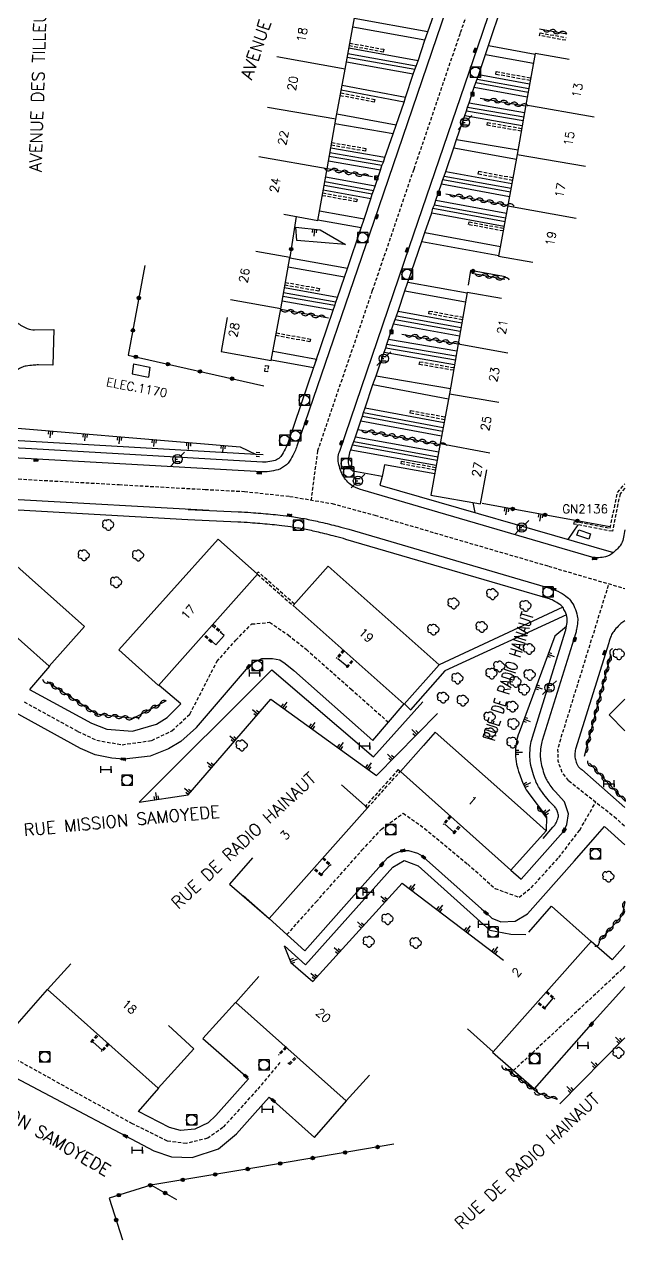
# Model space of a CAD drawing. Header units: millimetres. Extents: x 133017 to 134000, y 130000 to 131000.
# Drawn here: x 133913.4 to 134000.3, y 130467.2 to 130642.6 of the extents above; entities that cross this region are included whole.
import ezdxf
from ezdxf.enums import TextEntityAlignment as Align

# ---------------------------------------------------------------- set-up
doc = ezdxf.new("R2010")
doc.units = ezdxf.units.MM
doc.linetypes.add('DASHED', pattern=[0.75, 0.5, -0.25])
doc.layers.get('0').update_dxf_attribs({"linetype": 'CONTINUOUS'})
for name, color, linetype in [('W0001', 6, 'DASHED'), ('W0008', 7, 'CONTINUOUS'), ('W0100', 7, 'CONTINUOUS'), ('W0105', 7, 'CONTINUOUS'), ('W0112', 1, 'DASHED'), ('W0211', 2, 'CONTINUOUS'), ('W0300', 7, 'CONTINUOUS'), ('W0310', 3, 'CONTINUOUS'), ('W0322', 7, 'CONTINUOUS'), ('W0330', 7, 'CONTINUOUS'), ('W0400', 7, 'CONTINUOUS'), ('W0420', 7, 'CONTINUOUS'), ('W0471', 7, 'CONTINUOUS'), ('W0984', 7, 'CONTINUOUS'), ('W0989', 7, 'CONTINUOUS'), ('W0991', 7, 'CONTINUOUS'), ('W1102', 7, 'CONTINUOUS'), ('W1474', 7, 'CONTINUOUS')]:
    doc.layers.add(name, color=color, linetype=linetype)
doc.styles.get("Standard").update_dxf_attribs({"font": 'romans.shx', "width": 0.85})

# ---------------------------------------------------------------- blocks, each defined once
blk = doc.blocks.new('T420')
for p, q in [((0.75, 0.75), (-0.75, 0.75)), ((-0.75, 0.75), (-0.75, -0.75)), ((0.75, 0.75), (0.75, -0.75)), ((0.75, -0.75), (-0.75, -0.75))]:
    blk.add_line(p, q)
blk.add_ellipse((0, 0), major_axis=(-0.53, 0.53), ratio=1, start_param=3.926991, end_param=10.210176)
blk = doc.blocks.new('T400')
for p, q in [((-0.15, 0.3), (0.15, 0.3)), ((-0.15, -0.25), (-0.15, 0.3)), ((-0.15, 0.15), (0.15, 0.15)), ((-0.15, 0), (0.15, 0)), ((0.15, 0.3), (0.15, -0.25)), ((-0.15, -0.15), (0.15, -0.15)), ((-0.15, -0.25), (-0.15, -0.3)), ((-0.15, -0.3), (0.15, -0.3)), ((0.15, -0.3), (0.15, -0.25))]:
    blk.add_line(p, q)
blk = doc.blocks.new('T300')
for p, q in [((-0.8, 0.51), (-0.86, 0.34)), ((-0.86, 0.34), (-0.86, 0.17)), ((-0.86, 0.17), (-0.74, 0.06)), ((-0.69, 0.63), (-0.8, 0.51)), ((-0.8, -0.06), (-0.74, 0.06)), ((-0.74, 0.06), (-0.69, 0.11)), ((-0.57, 0.69), (-0.69, 0.63)), ((-0.46, 0.69), (-0.57, 0.69)), ((-0.29, 0.63), (-0.46, 0.69)), ((-0.29, 0.63), (-0.17, 0.74)), ((-0.23, 0.57), (-0.29, 0.63)), ((-0.17, 0.74), (-0.06, 0.8)), ((-0.06, 0.8), (0.06, 0.8)), ((0.06, 0.8), (0.23, 0.74)), ((0.23, 0.74), (0.34, 0.63)), ((0.34, 0.63), (0.4, 0.51)), ((0.46, 0.46), (0.34, 0.46)), ((0.4, 0.51), (0.4, 0.46)), ((0.57, 0.4), (0.46, 0.46)), ((0.57, 0.4), (0.69, 0.29)), ((0.69, 0.29), (0.74, 0.17)), ((0.74, 0.06), (0.69, -0.17)), ((0.74, 0.17), (0.74, 0.06)), ((-0.8, -0.17), (-0.8, -0.06)), ((-0.8, -0.23), (-0.8, -0.17)), ((-0.74, -0.34), (-0.8, -0.23)), ((-0.69, -0.4), (-0.74, -0.34)), ((-0.51, -0.46), (-0.69, -0.4)), ((-0.4, -0.46), (-0.51, -0.46)), ((-0.4, -0.46), (-0.34, -0.46)), ((-0.34, -0.46), (-0.34, -0.4)), ((-0.34, -0.51), (-0.34, -0.46)), ((-0.29, -0.63), (-0.34, -0.51)), ((-0.17, -0.74), (-0.29, -0.63)), ((-0.06, -0.8), (-0.17, -0.74)), ((0.06, -0.8), (-0.06, -0.8)), ((0.17, -0.74), (0.06, -0.8)), ((0.23, -0.69), (0.17, -0.74)), ((0.29, -0.46), (0.23, -0.46)), ((0.29, -0.63), (0.23, -0.69)), ((0.46, -0.4), (0.29, -0.46)), ((0.34, -0.51), (0.29, -0.63)), ((0.34, -0.51), (0.34, -0.46)), ((0.57, -0.34), (0.46, -0.4)), ((0.63, -0.29), (0.57, -0.34)), ((0.69, -0.17), (0.63, -0.29))]:
    blk.add_line(p, q)
blk = doc.blocks.new('T471')
for p, q in [((-0.333334, 0.333334), (-0.333334, -0.333334)), ((-0.333334, 0.333334), (0.333334, 0.333334)), ((-0.333334, 0), (0, 0)), ((0.500001, 0.500001), (1.000002, 1.000002)), ((-0.500001, -0.500001), (-1.000002, -1.000002)), ((-0.333334, -0.333334), (0.333334, -0.333334))]:
    blk.add_line(p, q)
blk.add_ellipse((0, 0), major_axis=(0.471405, 0.471405), ratio=1, start_param=5.4977871438, end_param=11.780972451)
blk = doc.blocks.new('t330o')
at = {"color": 0, "linetype": 'Continuous'}
for p, q in [((0.25, -0.25), (-0.25, 0.25)), ((-0.25, -0.25), (0.25, 0.25)), ((-0.25, 0.25), (-0.25, -0.25)), ((0.25, 0.25), (-0.25, 0.25)), ((0.25, -0.25), (0.25, 0.25)), ((-0.25, -0.25), (0.25, -0.25)), ((-0.25, -0.25), (-0.25, -0.25))]:
    blk.add_line(p, q, dxfattribs=at)
blk = doc.blocks.new('t211o')
at = {"color": 0, "linetype": 'Continuous'}
for p, q in [((-0.29, 0.5), (-0.29, 0)), ((0, 1), (0, 0)), ((0.29, 0.5), (0.29, 0))]:
    blk.add_line(p, q, dxfattribs=at)
blk = doc.blocks.new('t322o')
at = {"color": 0, "linetype": 'Continuous'}
for radius in [0.25, 0.15]:
    blk.add_circle((0, 0), radius, dxfattribs=at)
blk = doc.blocks.new('t310o')
at = {"color": 0, "linetype": 'Continuous'}
for centre, start, end in [((-0.5, 0.38), 216.8699, 323.1304), ((0.5, -0.37), 36.8699, 143.1303)]:
    blk.add_arc(centre, 0.625, start, end, dxfattribs=at)
blk = doc.blocks.new('T1474')
at = {"color": 0, "linetype": 'Continuous', "flags": 128}
for points in [[(-0.75, -0.5), (-0.75, 0.5)], [(-0.75, 0), (0.75, 0)], [(0.75, 0), (0.75, -0.5), (0.75, 0.5)]]:
    blk.add_lwpolyline(points, dxfattribs=at)

msp = doc.modelspace()

# ---------------------------------------------------------------- linework, layer by layer
at = {"layer": 'W0001'}
for points in [[(133990.21, 130713.2), (133987.17, 130700.9), (133986.05, 130690.05), (133985.77, 130672.52), (133983.54, 130664.19), (133979.32, 130650.34), (133976.23, 130641.27), (133969.54, 130621.65), (133963.57, 130604.17), (133955.66, 130581.05), (133954.73, 130573.96)], [(133800.22, 130657.58), (133805.44, 130655.33), (133810.59, 130650.96), (133885.25, 130586.06), (133887.56, 130584.12), (133890.01, 130582.35), (133893.47, 130580.52), (133897.48, 130578.94), (133900.24, 130578.16), (133903.93, 130577.53), (133908, 130577.24), (133927.04, 130576.18), (133939.45, 130575.48), (133945.11, 130575.19), (133951.65, 130574.48), (133957.8, 130573.44), (133963.93, 130571.75), (133988.97, 130564.42), (134000, 130561.19)], [(133913.35, 130544.82), (133921.09, 130540.57), (133923.82, 130539.29), (133927.48, 130538.65), (133931.76, 130539.27), (133934.66, 130540.66), (133937.26, 130543.08), (133941.15, 130550.65), (133943.88, 130553.74), (133946.17, 130556.07), (133948.74, 130556.31), (133951.44, 130554.49), (133954.06, 130552.39), (133960.49, 130546.7), (133965.9, 130541.89)], [(133991.9, 130533.47), (133998.47, 130528.28), (134000, 130526.91)], [(133951.25, 130511.25), (133955.46, 130515.97), (133962.08, 130523.42), (133964.9, 130526.48), (133968.02, 130528.76), (133971.11, 130526.58), (133977.34, 130521.44), (133981.26, 130517.93), (133984.75, 130516.64), (133986.49, 130518.02), (133990.46, 130522.36), (133993.5, 130526.33), (133995.81, 130530.38)], [(134000, 130506.7), (133999.64, 130506.29), (133983.92, 130491.63)], [(133950.25, 130492.8), (133946.93, 130488.85), (133942.02, 130483.43), (133939.82, 130481.89), (133936.74, 130481.11), (133934, 130481.48), (133928.99, 130483.95), (133908.01, 130495.53)]]:
    msp.add_lwpolyline(points, dxfattribs=at)
at = {"layer": 'W0001', "flags": 128}
msp.add_lwpolyline([(133991.9, 130533.47), (133990.98, 130534.59), (133990.4, 130536.26), (133990.35, 130537.97), (133990.75, 130539.45), (133991.45, 130541.7), (133997.71, 130561.86)], dxfattribs=at)
at = {"layer": 'W0008'}
msp.add_line((133935.93, 130539.1), (133934.19, 130538.07), dxfattribs=at)
for points in [[(134000, 130569.66, 0.003374), (133999.83, 130568.59, -0.169253), (133998.93, 130566.91, -0.001611), (133998.38, 130566.4, -0.124932), (133997.2, 130565.77, -0.106928), (133995.26, 130565.71), (133995.26, 130565.71), (133971.05, 130572.78), (133962.21, 130575.39), (133962.21, 130575.39, -0.07545), (133960.83, 130575.92, -0.133758), (133959.44, 130577.31, -0.080241), (133958.7, 130579.3, -0.159082), (133958.92, 130581.14), (133968.93, 130610.53), (133978.78, 130639.35), (133988.81, 130668.77)], [(133939.97, 130572.45), (133912.54, 130573.98), (133904.91, 130574.39, -0.024268), (133902.88, 130574.61, -0.015628), (133899.76, 130575.2, -0.0184), (133897.49, 130575.79, -0.017131), (133895.1, 130576.59, -0.013573), (133893, 130577.45, -0.013721), (133890.96, 130578.41, -0.015234), (133888.59, 130579.71, -0.025101), (133887.21, 130580.61, -0.010386), (133885.37, 130582.02, -0.012053), (133883.83, 130583.3), (133878.86, 130587.67), (133851.09, 130611.84), (133817.42, 130641), (133805.95, 130651.02, 0.077059)], [(133976.28, 130650.82), (133963.8, 130614.14), (133952.7, 130581.71, -0.027351), (133952.4, 130580.96, -0.017516), (133951.82, 130579.84, -0.107865), (133950.92, 130578.82, -0.103824), (133949.64, 130578.24, -0.026302), (133948.41, 130578.04, -0.042374), (133947.64, 130578.02), (133914.34, 130579.9), (133906.3, 130580.35, -0.020325), (133903.65, 130580.61, -0.018215), (133900.71, 130581.13, -0.024063), (133899.28, 130581.51, -0.013198), (133896.72, 130582.41, -0.02296), (133893.25, 130583.9, -0.041192), (133891.44, 130584.98, -0.011459), (133889.49, 130586.43, -0.012971), (133887.84, 130587.79), (133835.94, 130632.93), (133835.28, 130633.51), (133818.74, 130647.89)], [(133972.57, 130577.72), (133965.32, 130579.03), (133965.01, 130577.34), (133960.77, 130578.12, -0.133648), (133960.22, 130578.93, -0.083085), (133960.14, 130579.34, -0.101232), (133960.47, 130581.21), (133960.72, 130581.92), (133960.9, 130582.39), (133961.14, 130583.09), (133961.91, 130585.38), (133962.16, 130586.07), (133962.32, 130586.59), (133962.55, 130587.27), (133963.67, 130590.61), (133964.13, 130591.89), (133965.26, 130595.27), (133965.5, 130595.93), (133965.69, 130596.46), (133965.93, 130597.15), (133966.64, 130599.38), (133966.88, 130600), (133967.06, 130600.54), (133967.06, 130600.54), (133967.28, 130601.18), (133968.27, 130604.12), (133968.71, 130605.41), (133970.72, 130611.27), (133971.17, 130612.53), (133972.14, 130615.39), (133972.32, 130616.06), (133972.52, 130616.56), (133972.75, 130617.21), (133973.53, 130619.55), (133973.76, 130620.19), (133973.96, 130620.7), (133974.18, 130621.37), (133975.33, 130624.76), (133975.74, 130625.99), (133976.9, 130629.43), (133977.14, 130630.1), (133977.32, 130630.63), (133977.53, 130631.26), (133978.29, 130633.51), (133978.53, 130634.17), (133978.7, 130634.69), (133978.92, 130635.34), (133979.91, 130638.24), (133980.34, 130639.51), (133982.31, 130645.4)], [(133910.83, 130617.06), (133910.39, 130603.48, 0.052669), (133910.44, 130602.8, 0.028625), (133910.74, 130601.58, 0.09175), (133911.24, 130600.6, 0.067732), (133912.3, 130599.57, 0.06248), (133913.8, 130598.71, 0.101701), (133914.84, 130598.51), (133917.64, 130598.55), (133917.5, 130593.4), (133915.4, 130593.44, 0.026236), (133914.66, 130593.41, 0.018658), (133913.64, 130593.29, 0.076464), (133912.96, 130593.07, 0.042112), (133911.86, 130592.4, 0.053561), (133911.32, 130591.9, 0.029347), (133910.48, 130590.83, 0.087284), (133910.09, 130589.98), (133909.9, 130588.64), (133904.91, 130588.84), (133905.8, 130617.27)], [(133949.02, 130594.18), (133955.1, 130593.07), (133951.37, 130582.17, -0.027351), (133951.12, 130581.56, -0.017516), (133950.59, 130580.53, -0.107865), (133950.09, 130579.96, -0.103824), (133949.33, 130579.62, -0.026302), (133948.25, 130579.44, -0.042374), (133947.72, 130579.42), (133914.42, 130581.35), (133906.38, 130581.79, -0.020304)], [(133988.2, 130525.12), (133989.64, 130526.74, 0.058896), (133990.09, 130527.4, 0.058616), (133990.39, 130528.14, 0.07328), (133990.42, 130528.5, 0.075346), (133990.36, 130528.81, 0.035071), (133990.12, 130529.38, 0.052868), (133989.99, 130529.57, 0.028228), (133989.63, 130529.97, -0.02521), (133988.98, 130530.66, -0.015864), (133988.12, 130531.75, -0.023395), (133987.56, 130532.59, -0.039267), (133987.14, 130533.42, -0.023308), (133986.71, 130534.64, -0.031675), (133986.4, 130535.98, -0.042174), (133986.3, 130537.13, -0.033349), (133986.4, 130538.53, -0.041572), (133986.66, 130539.72), (133991.44, 130555.09, 0.029743), (133991.56, 130555.55, 0.01778), (133991.7, 130556.54, 0.079994), (133991.68, 130556.93, 0.078001), (133991.38, 130557.86, -0.048227), (133991.08, 130558.5, 0.00609), (133990.64, 130558.87, 0.037183), (133989.68, 130559.45, 0.046324), (133988.93, 130559.75), (133959.77, 130568.28, 0.008028), (133958.25, 130568.7, 0.005098), (133955.79, 130569.31, 0.011121), (133953.77, 130569.74, 0.011438), (133951.78, 130570.07, 0.005958), (133950.11, 130570.29, 0.007381), (133948.77, 130570.43, 0.004051), (133945.95, 130570.66, 0.00635), (133944.17, 130570.76), (133936.94, 130571.1), (133912.46, 130572.49)], [(134000, 130556.51, 0.042187), (133999.44, 130556.13, 0.03748), (133999.05, 130555.77, 0.01987), (133998.4, 130555.01, 0.05977), (133998.02, 130554.37, 0.058451), (133997.68, 130553.34), (133992.9, 130538.02, 0.056079), (133992.82, 130537.61, 0.032388), (133992.81, 130536.88, 0.057842), (133992.87, 130536.5, 0.029638), (133993.12, 130535.8, 0.074132), (133993.33, 130535.47, 0.132543), (133993.81, 130535.08)]]:
    msp.add_lwpolyline(points, format="xyb", dxfattribs=at)
for points in [[(133955.31, 130593.68), (133957.92, 130601.33), (133958.16, 130602), (133958.3, 130602.49), (133958.56, 130603.19), (133959.56, 130606.12), (133959.99, 130607.37), (133961.98, 130613.21), (133962.39, 130614.47), (133963.36, 130617.41), (133963.56, 130618.09), (133963.76, 130618.58), (133963.98, 130619.25), (133964.76, 130621.53), (133964.96, 130622.21), (133965.2, 130622.72), (133965.38, 130623.38), (133966.57, 130626.78), (133966.99, 130628.02), (133968.16, 130631.37), (133968.34, 130632.03), (133969.47, 130635.38), (133969.69, 130636.05), (133969.91, 130636.56), (133970.18, 130637.33), (133971.16, 130640.3), (133971.59, 130641.52), (133973.61, 130647.28)], [(133949.25, 130595.44), (133955.53, 130594.3), (133955.1, 130593.07)], [(133965.01, 130577.34), (133964.65, 130576.11), (133998.38, 130566.4)], [(133935.93, 130539.1), (133938.22, 130541.14), (133945.73, 130549.9), (133946.32, 130550.46), (133947.64, 130551.07), (133949.16, 130551.11), (133950.22, 130550.88), (133951, 130550.38), (133952.24, 130549.37), (133963.63, 130539.25), (133968.18, 130544.53)], [(133934.19, 130538.07), (133931.54, 130537), (133927.77, 130536.55), (133927.67, 130536.57), (133926.01, 130536.69), (133923.57, 130537.21), (133921.45, 130538.12), (133914.38, 130542), (133900.27, 130549.8)], [(133916.98, 130549.98), (133914.11, 130546.64), (133923.04, 130541.74), (133925.26, 130540.9), (133928.99, 130540.59), (133932.42, 130541.61), (133933.96, 130542.59), (133935.93, 130544.53), (133932.8, 130547.2)], [(133993.81, 130535.08), (133999.98, 130529.6), (134000, 130529.59)], [(133983.58, 130520.56), (133985.04, 130519.27), (133991.09, 130526.07), (133991.25, 130526.34), (133991.65, 130527.13), (133991.88, 130528.7), (133991.3, 130530.4), (133989.96, 130531.88)], [(133948.67, 130513.56), (133953.82, 130508.94), (133961.73, 130517.8), (133964.92, 130521.38), (133965.82, 130522.38), (133966.61, 130522.91), (133967.63, 130523.3), (133967.99, 130523.37), (133968.81, 130523.37), (133970.11, 130522.99), (133970.77, 130522.6), (133970.98, 130522.43), (133979.33, 130514.97), (133979.99, 130514.38), (133980.82, 130513.65), (133982.11, 130513.1), (133984.2, 130513.21), (133985.95, 130514.27), (133992.74, 130521.92), (133995.71, 130525.3), (133997.07, 130526.85), (134000, 130524.23)], [(134000, 130509.7), (133998.19, 130507.64), (133995.17, 130510.26)], [(133903.59, 130504.83), (133901.31, 130502.25), (133907.58, 130498.49), (133910.97, 130496.8), (133916.73, 130503.33)], [(134000, 130503.72), (133995.17, 130498.32), (133986.92, 130489), (133980.92, 130494.26)], [(133943.84, 130501.47), (133939.14, 130496.28), (133945.31, 130490.83), (133945.7, 130490.47), (133941, 130485.16), (133939.87, 130484.08), (133937.99, 130483.21), (133935.88, 130483), (133934.31, 130483.43), (133929.84, 130485.76), (133932.75, 130489.1)], [(133902, 130495.94), (133918.69, 130487.11), (133927.98, 130482.21), (133932.06, 130480.07), (133934.59, 130479.18), (133937.59, 130479.11), (133941.38, 130480.35), (133943.98, 130482.52), (133946.68, 130485.54), (133948.7, 130487.82), (133949.3, 130487.29), (133955.24, 130482), (133959.83, 130487.27)]]:
    msp.add_lwpolyline(points, dxfattribs=at)
at = {"layer": 'W0008', "flags": 128}
for points in [[(133971.16, 130640.3), (133960.75, 130642.18)], [(133971.59, 130641.52), (133960.97, 130643.43)], [(133969.91, 130636.56), (133960.05, 130638.34)], [(133970.18, 130637.33), (133960.2, 130639.13)], [(133979.91, 130638.24), (133986.81, 130636.99)], [(133980.34, 130639.51), (133987.05, 130638.29)], [(133969.47, 130635.38), (133959.83, 130637.12)], [(133969.69, 130636.05), (133959.96, 130637.81)], [(133978.92, 130635.34), (133986.27, 130634.01)], [(133968.16, 130631.37), (133959.08, 130633.07)], [(133968.34, 130632.03), (133959.21, 130633.75)], [(133978.29, 130633.51), (133985.93, 130632.12)], [(133978.53, 130634.17), (133986.05, 130632.8)], [(133978.7, 130634.69), (133986.15, 130633.34)], [(133977.53, 130631.26), (133985.53, 130629.88)], [(133966.99, 130628.02), (133958.43, 130629.62)], [(133977.14, 130630.1), (133985.33, 130628.69)], [(133977.32, 130630.63), (133985.42, 130629.24)], [(133966.57, 130626.78), (133958.18, 130628.23)], [(133976.9, 130629.43), (133985.21, 130628)], [(133975.74, 130625.99), (133984.6, 130624.46)], [(133965.38, 130623.38), (133957.58, 130624.73)], [(133975.33, 130624.76), (133984.36, 130623.11)], [(133964.76, 130621.53), (133957.25, 130622.83)], [(133964.96, 130622.21), (133957.37, 130623.53)], [(133965.2, 130622.72), (133957.46, 130624.06)], [(133973.96, 130620.7), (133983.59, 130618.93)], [(133974.18, 130621.37), (133983.72, 130619.62)], [(133963.56, 130618.09), (133956.62, 130619.34)], [(133963.76, 130618.58), (133956.72, 130619.85)], [(133963.98, 130619.25), (133956.84, 130620.54)], [(133973.53, 130619.55), (133983.37, 130617.74)], [(133973.76, 130620.19), (133983.5, 130618.41)], [(133963.36, 130617.41), (133956.5, 130618.65)], [(133972.75, 130617.21), (133982.93, 130615.34)], [(133962.39, 130614.47), (133955.95, 130615.63)], [(133972.32, 130616.06), (133982.72, 130614.16)], [(133972.52, 130616.56), (133982.81, 130614.67)], [(133961.98, 130613.21), (133955.72, 130614.34)], [(133972.14, 130615.39), (133982.59, 130613.48)], [(133971.17, 130612.53), (133982.05, 130610.53)], [(133970.72, 130611.27), (133981.81, 130609.23)], [(133959.99, 130607.37), (133951.66, 130608.85)], [(133959.56, 130606.12), (133951.44, 130607.56)], [(133968.71, 130605.41), (133977.27, 130603.87)], [(133958.16, 130602), (133950.68, 130603.33)], [(133958.3, 130602.49), (133950.77, 130603.83)], [(133958.56, 130603.19), (133950.9, 130604.55)], [(133968.27, 130604.12), (133977.03, 130602.54)], [(133957.92, 130601.33), (133950.56, 130602.63)], [(133966.88, 130600), (133976.27, 130598.3)], [(133967.06, 130600.54), (133976.37, 130598.85)], [(133967.28, 130601.18), (133976.49, 130599.51)], [(133966.64, 130599.38), (133976.15, 130597.66)], [(133965.69, 130596.46), (133975.64, 130594.75)], [(133965.93, 130597.15), (133975.76, 130595.46)], [(133965.26, 130595.27), (133975.43, 130593.52)], [(133965.5, 130595.93), (133975.55, 130594.2)], [(133964.13, 130591.89), (133974.84, 130590.05)], [(133963.67, 130590.61), (133974.57, 130588.56)], [(133962.16, 130586.07), (133973.69, 130583.9)], [(133962.32, 130586.59), (133973.79, 130584.43)], [(133962.55, 130587.27), (133973.93, 130585.14)], [(133961.91, 130585.38), (133973.56, 130583.2)], [(133960.9, 130582.39), (133973.02, 130580.21)], [(133961.14, 130583.09), (133973.15, 130580.93)], [(133960.47, 130581.21), (133972.8, 130578.99)], [(133960.72, 130581.92), (133972.93, 130579.72)], [(133991.08, 130558.5), (133973.23, 130550.18)], [(133991.58, 130557.37), (133974.02, 130549.29), (133969.08, 130543.68)]]:
    msp.add_lwpolyline(points, dxfattribs=at)
msp.add_lwpolyline([(133937.01, 130572.6), (133944.24, 130572.26, -0.00635), (133946.06, 130572.15, -0.004051), (133948.9, 130571.92, -0.007381), (133950.29, 130571.78, -0.005958), (133952, 130571.56, -0.011438), (133954.05, 130571.22, -0.011121), (133956.14, 130570.77, -0.005098), (133958.62, 130570.16, -0.008028), (133960.19, 130569.73), (133989.35, 130561.19, -0.046324), (133990.36, 130560.79, -0.037183), (133991.51, 130560.1, -0.074745), (133992.16, 130559.47, -0.058162), (133992.75, 130558.47, -0.053458), (133993.15, 130557.24, -0.079994), (133993.19, 130556.37, -0.01778), (133993.03, 130555.28, -0.029743), (133992.87, 130554.64), (133988.1, 130539.28, 0.041572), (133987.89, 130538.33, 0.033349), (133987.8, 130537.12, 0.042174), (133987.88, 130536.23, 0.031675), (133988.15, 130535.07, 0.023308), (133988.53, 130533.98, 0.039267), (133988.84, 130533.37, 0.023395), (133989.33, 130532.64, 0.043876), (133989.96, 130531.88, 0.01196)], format="xyb", dxfattribs=at)
at = {"layer": 'W0100'}
for p, q in [((133929.14, 130593.59), (133931.49, 130593.11)), ((133931.49, 130593.11), (133931.28, 130591.68)), ((133948.67, 130513.56), (133944.93, 130516.88)), ((133995.17, 130510.27), (133981.03, 130494.34)), ((133977.29, 130497.66), (133981.03, 130494.34))]:
    msp.add_line(p, q, dxfattribs=at)
for points in [[(133950.79, 130615.18), (133955.71, 130614.3), (133957.06, 130621.74), (133958.3, 130628.89), (133959.66, 130636.14), (133960.99, 130643.51), (133956.07, 130644.4)], [(133991.99, 130637.51), (133987.07, 130638.4), (133985.72, 130630.96), (133984.49, 130623.81), (133984.49, 130623.81), (133981.8, 130609.16), (133986.72, 130608.26)], [(133942.64, 130600.28), (133941.77, 130595.36), (133949, 130594.07), (133950.37, 130601.54), (133951.68, 130608.94), (133946.76, 130609.81)], [(133982.2, 130603.01), (133977.28, 130603.9), (133975.94, 130596.5), (133974.71, 130589.3), (133973.36, 130582.12), (133972.02, 130574.68), (133979.19, 130573.39), (133980.08, 130578.31)], [(133929.14, 130593.59), (133928.93, 130592.16), (133931.28, 130591.68)], [(133932.73, 130547.22), (133932.73, 130547.22), (133947.03, 130563.24), (133941.31, 130568.33), (133927.01, 130552.33), (133932.73, 130547.22)], [(133952.13, 130558.72), (133968.15, 130544.48), (133973.23, 130550.18), (133957.21, 130564.43), (133952.13, 130558.72)], [(134000, 130540.66), (133997.72, 130542.96), (134000, 130545.22)], [(133984.95, 130529.57), (133972.62, 130540.48), (133970.94, 130538.52)], [(133970.94, 130538.52), (133967.62, 130534.79), (133983.58, 130520.56), (133988.67, 130526.24), (133984.95, 130529.57)], [(133946.28, 130522.31), (133942.98, 130518.55), (133948.67, 130513.56), (133962.89, 130529.55), (133959.15, 130532.87)], [(133986.13, 130511.6), (133989.44, 130515.34), (133995.17, 130510.27)], [(133920.06, 130507.06), (133916.73, 130503.33), (133932.66, 130489.12), (133937.83, 130494.76), (133934.15, 130498.14)], [(133963.15, 130491), (133959.82, 130487.27), (133943.86, 130501.48), (133947.18, 130505.22)]]:
    msp.add_lwpolyline(points, dxfattribs=at)
msp.add_lwpolyline([(133900.93, 130564.24), (133906.02, 130569.96), (133922.04, 130555.7), (133916.95, 130549.98)], close=True, dxfattribs=at)
at = {"layer": 'W0100', "flags": 128}
msp.add_lwpolyline([(133994.8, 130568.3), (133993.09, 130568.88), (133993.35, 130569.65), (133995.06, 130569.07)], close=True, dxfattribs=at)
at = {"layer": 'W0105'}
for p, q in [((133942.18, 130554.39), (133941, 130553.07)), ((133942.18, 130554.39), (133941.61, 130554.88)), ((133941, 130553.07), (133940.46, 130553.55)), ((133958.62, 130551.1), (133959.89, 130550.03)), ((133968.21, 130544.53), (133969.11, 130543.64)), ((133974.01, 130527.25), (133975.35, 130526.05)), ((133957.42, 130521.28), (133956.23, 130519.99)), ((133989.63, 130502.07), (133988.45, 130500.69)), ((133924.58, 130494.58), (133923.26, 130495.79))]:
    msp.add_line(p, q, dxfattribs=at)
at = {"layer": 'W0112'}
for p, q in [((133940.63, 130556.03), (133941.75, 130555.04)), ((133940.33, 130553.41), (133939.2, 130554.43)), ((133959.37, 130552.32), (133958.37, 130551.21)), ((133959.51, 130552.18), (133959.37, 130552.32)), ((133959.97, 130549.77), (133960.95, 130550.92)), ((133960.84, 130551.01), (133960.95, 130550.92)), ((133962.89, 130529.55), (133967.61, 130534.79)), ((133967.61, 130534.79), (133967.32, 130535.06)), ((133974.9, 130528.26), (133973.91, 130527.13)), ((133974.77, 130528.38), (133974.9, 130528.26)), ((133975.24, 130525.95), (133976.23, 130527.07)), ((133976.39, 130526.94), (133976.23, 130527.07)), ((133956.37, 130522.22), (133957.49, 130521.22)), ((133988.56, 130500.61), (133987.45, 130501.57)), ((133988.66, 130502.93), (133989.75, 130501.95)), ((133923.12, 130495.69), (133924.08, 130496.77)), ((133925.42, 130495.58), (133924.46, 130494.48)), ((133951.05, 130495.07), (133950.03, 130493.96)), ((133951.17, 130494.96), (133951.05, 130495.07)), ((133952.72, 130493.58), (133952.57, 130493.72))]:
    msp.add_line(p, q, dxfattribs=at)
for points in [[(133991.47, 130640.28), (133987.71, 130640.96), (133987.78, 130641.36), (133991.54, 130640.67)], [(133960.33, 130639.87), (133965.22, 130638.99), (133965.15, 130638.59), (133960.26, 130639.48)], [(133986.36, 130634.47), (133981.39, 130635.37), (133981.46, 130635.77), (133986.43, 130634.86)], [(133959.01, 130632.68), (133963.93, 130631.76), (133963.86, 130631.37), (133958.93, 130632.29)], [(133985.07, 130627.17), (133980.12, 130628.02), (133980.18, 130628.42), (133985.13, 130627.56)], [(133957.71, 130625.53), (133962.65, 130624.68), (133962.58, 130624.29), (133957.65, 130625.14)], [(133983.8, 130620.07), (133978.84, 130620.98), (133978.92, 130621.38), (133983.87, 130620.47)], [(133956.43, 130618.26), (133961.38, 130617.37), (133961.31, 130616.98), (133956.36, 130617.87)], [(133982.46, 130612.77), (133977.46, 130613.69), (133977.54, 130614.08), (133982.53, 130613.16)], [(133951.04, 130605.35), (133955.95, 130604.48), (133955.88, 130604.08), (133950.97, 130604.95)], [(133976.57, 130599.95), (133971.72, 130600.83), (133971.79, 130601.22), (133976.64, 130600.34)], [(133949.73, 130598.07), (133954.65, 130597.17), (133954.57, 130596.78), (133949.66, 130597.67)], [(133975.29, 130592.67), (133970.34, 130593.52), (133970.41, 130593.91), (133975.35, 130593.06)], [(133974, 130585.54), (133969.03, 130586.48), (133969.1, 130586.87), (133974.08, 130585.94)], [(133972.67, 130578.27), (133967.72, 130579.16), (133967.79, 130579.55), (133972.74, 130578.66)], [(134000, 130575.66), (133999.31, 130574.86), (133998.21, 130569.44), (133992.66, 130570.49), (133992.73, 130570.88), (133997.89, 130569.91), (133998.94, 130575.04), (134000, 130576.27)], [(133952.33, 130558.95), (133952.33, 130558.95), (133947.12, 130563.57), (133946.92, 130563.34)], [(133940.49, 130555.87), (133941.61, 130554.88), (133941.75, 130555.04)], [(133940.33, 130553.41), (133940.46, 130553.55), (133939.34, 130554.58)], [(133959.51, 130552.18), (133958.51, 130551.07), (133958.37, 130551.21)], [(133959.97, 130549.77), (133959.86, 130549.86), (133960.84, 130551.01)], [(133967.32, 130535.06), (133962.59, 130529.81), (133962.89, 130529.55)], [(133974.77, 130528.38), (133973.78, 130527.25), (133973.91, 130527.13)], [(133975.24, 130525.95), (133975.4, 130525.82), (133976.39, 130526.94)], [(133956.3, 130519.9), (133956.18, 130519.76), (133955.05, 130520.73)], [(133956.42, 130520.04), (133956.3, 130519.9), (133955.17, 130520.87)], [(133956.5, 130522.36), (133957.61, 130521.37), (133957.49, 130521.22)], [(133988.78, 130503.07), (133989.87, 130502.09), (133989.75, 130501.95)], [(133988.56, 130500.61), (133988.45, 130500.48), (133987.33, 130501.44)], [(133923.12, 130495.69), (133922.98, 130495.81), (133923.95, 130496.89)], [(133925.55, 130495.46), (133924.6, 130494.37), (133924.46, 130494.48)], [(133951.17, 130494.96), (133950.15, 130493.85), (133950.03, 130493.96)], [(133951.38, 130492.78), (133951.53, 130492.64), (133952.57, 130493.72)], [(133951.53, 130492.64), (133951.68, 130492.5), (133952.72, 130493.58)]]:
    msp.add_lwpolyline(points, dxfattribs=at)
msp.add_lwpolyline([(133948.45, 130592.43), (133948.06, 130592.49), (133948.18, 130593.38), (133948.58, 130593.33)], close=True, dxfattribs=at)
at = {"layer": 'W0112', "flags": 128}
msp.add_lwpolyline([(133947.03, 130563.24), (133952.13, 130558.72)], dxfattribs=at)
at = {"layer": 'W0211'}
for points in [[(133952.55, 130613.32), (133956.06, 130612.93), (133959.71, 130610.82), (133952.7, 130611.42)], [(133946.82, 130580.51), (133905.04, 130582.91), (133905.47, 130584.88), (133944.53, 130581.65)]]:
    msp.add_lwpolyline(points, close=True, dxfattribs=at)
at = {"layer": 'W0211', "flags": 128}
for points in [[(133978.4, 130572.15), (133978.12, 130573.59)], [(133993.22, 130570.38), (133991.77, 130568.24)]]:
    msp.add_lwpolyline(points, dxfattribs=at)
msp.add_lwpolyline([(133991.61, 130555.7), (133989.89, 130554.29), (133984.74, 130540.41, 0.085707), (133984.23, 130537.68, 0.081967), (133984.66, 130534.81, 0.031422), (133985.47, 130532.75, 0.052394), (133986.16, 130531.62), (133988.7, 130528.27), (133988.66, 130526.23)], format="xyb", dxfattribs=at)
at = {"layer": 'W0211'}
for points in [[(133929.95, 130530.38), (133949.07, 130549.45), (133963.72, 130536.91), (133970.88, 130544.84)], [(133929.95, 130530.38), (133937.02, 130531.44), (133948.92, 130545.24), (133964.19, 130534.22), (133972.96, 130543.18)], [(133950.88, 130509.65), (133953.93, 130506.88), (133966.51, 130521), (133968.17, 130521.95), (133970.17, 130521.19), (133980.55, 130511.88), (133983.58, 130511.33), (133985.74, 130511.26)], [(133950.86, 130509.66), (133951.83, 130507.24), (133954.97, 130504.49), (133967.88, 130518.68), (133982.5, 130507.58)], [(133990.62, 130486.84), (134000, 130496.36)]]:
    msp.add_lwpolyline(points, dxfattribs=at)
at = {"layer": 'W0310'}
for p, q in [((134000, 130530.56), (133994.92, 130536)), ((133987.42, 130529.78), (133988.71, 130528.06))]:
    msp.add_line(p, q, dxfattribs=at)
at = {"layer": 'W0310', "flags": 128}
for points in [[(133987.68, 130641.93), (133991.63, 130641.2)], [(133979.15, 130631.94), (133985.69, 130630.82)], [(133963.59, 130620.56), (133957.06, 130621.74)], [(133974.19, 130618.15), (133983.15, 130616.5)], [(133977.92, 130606.67), (133982.7, 130605.8)], [(133957.27, 130600.18), (133950.35, 130601.44)], [(133967.81, 130597.89), (133975.94, 130596.49)], [(133961.52, 130584.11), (133973.34, 130581.99)], [(133994.19, 130537.02), (133997.99, 130551.6)]]:
    msp.add_lwpolyline(points, dxfattribs=at)
at = {"layer": 'W0310'}
for points in [[(133933.81, 130544.99), (133929.06, 130542.44), (133923.76, 130543.05), (133916.66, 130547.71)], [(134000, 130515.99), (133999.62, 130514.02), (133996.24, 130510.23)], [(133990.27, 130487.47), (133987.58, 130488.34), (133982.76, 130491.98)]]:
    msp.add_lwpolyline(points, dxfattribs=at)
at = {"layer": 'W0322'}
msp.add_line((133931.63, 130475.15), (133935.32, 130473.04), dxfattribs=at)
at = {"layer": 'W0322', "flags": 128}
for points in [[(133952.59, 130614.85), (133951.68, 130608.94)], [(133930.74, 130607.78), (133928.37, 130594.85), (133947.92, 130590.42)], [(133982.77, 130606.15), (133977.76, 130607.05), (133977.38, 130604.93)], [(133997.83, 130570.09), (133979.43, 130573.47)]]:
    msp.add_lwpolyline(points, dxfattribs=at)
at = {"layer": 'W0322'}
msp.add_lwpolyline([(133966.67, 130481.01), (133947.21, 130477.71), (133931.61, 130475.11), (133925.62, 130473.24), (133927.53, 130467.24)], dxfattribs=at)
at = {"layer": 'W1102', "flags": 128}
for points in [[(133959.66, 130636.14), (133949.82, 130637.91)], [(133958.3, 130628.89), (133948.45, 130630.6)], [(133985.72, 130630.96), (133995.56, 130629.22)], [(133957.06, 130621.74), (133947.21, 130623.45)], [(133984.49, 130623.81), (133994.34, 130622.11)], [(133983.13, 130616.41), (133992.96, 130614.6)], [(133950.37, 130601.54), (133943.09, 130602.84)], [(133975.94, 130596.5), (133983.1, 130595.21)], [(133974.71, 130589.3), (133981.84, 130588.08)], [(133973.36, 130582.12), (133980.54, 130580.77)]]:
    msp.add_lwpolyline(points, dxfattribs=at)

# ---------------------------------------------------------------- block references
at = {"layer": 'W0211'}
for p, rotation in [((133955.28, 130613.02), 173.6639473340151), ((133917.19, 130583.91), 175.2758660016462), ((133922.17, 130583.5), 175.2758660016462), ((133927.15, 130583.08), 175.2758660016476), ((133932.13, 130582.67), 175.2758660016393), ((133937.12, 130582.26), 175.2758660016462), ((133942.1, 130581.85), 175.2758660016546), ((133946.82, 130580.51), 267.1861379075222), ((133983.03, 130572.81), 169.5984075943819), ((133987.94, 130571.91), 169.5984075943788), ((133988.92, 130551.69), 249.6373779088504), ((133987.18, 130547.01), 249.6373779088475), ((133947.05, 130543.07), 49.20446604848649), ((133950.65, 130544), 324.1606647660062), ((133954.7, 130541.07), 324.1606647660062), ((133985.44, 130542.32), 249.6373779088475), ((133943.78, 130539.28), 49.20446604848649), ((133969.99, 130540.15), 45.63636091051867), ((133958.76, 130538.14), 324.1606647660062), ((133966.5, 130536.58), 45.63636091051867), ((133984.23, 130537.51), 270.3381908358444), ((133940.52, 130535.5), 49.20446604848649), ((133962.81, 130535.21), 324.1606647660062), ((133985.49, 130532.72), 295.5304802682057), ((133932.42, 130530.75), 8.518140242292372), ((133937.25, 130531.71), 49.20446604848649), ((133988.4, 130528.66), 307.1716310265596), ((133969.1, 130517.76), 322.7924322377258), ((133965.55, 130516.12), 47.71658358898738), ((133973.08, 130514.73), 322.7924322377258), ((133962.18, 130512.42), 47.71658358898738), ((133977.07, 130511.71), 322.7924322377258), ((133958.82, 130508.72), 47.71658358898738), ((133981.05, 130508.68), 322.7924322377258), ((133951.79, 130507.34), 291.7808981022271), ((133955.46, 130505.02), 47.71658358898738), ((133999.39, 130495.74), 45.42505383138214), ((133995.88, 130492.18), 45.42505383138214), ((133992.37, 130488.62), 45.42505383138214)]:
    msp.add_blockref('t211o', p, dxfattribs=dict(at, rotation=rotation))
at = {"layer": 'W0300'}
for p in [(133925.51, 130570.34), (133921.98, 130565.96), (133929.81, 130565.95), (133926.64, 130562.07), (133980.93, 130560.37), (133975.33, 130559.03), (133985.72, 130558.68), (133972.41, 130555.24), (133979.39, 130555.63), (133986.22, 130552.46), (133999.18, 130551.71), (133981.93, 130549.94), (133975.89, 130548.21), (133980.82, 130548.92), (133986.31, 130548.72), (133984.28, 130547.71), (133985.53, 130546.61), (133973.81, 130545.44), (133976.66, 130545.02), (133983.82, 130544.14), (133980.54, 130542.61), (133983.98, 130541.65), (133980.6, 130540.31), (133944.76, 130538.54), (133983.84, 130538.96), (133997.66, 130519.6), (133965.8, 130513.49), (133963.11, 130510.22), (133969.86, 130510.03), (133999.12, 130494.2)]:
    msp.add_blockref('T300', p, dxfattribs=at)
at = {"layer": 'W0310'}
for p, rotation in [((133989.16, 130641.66), 349.6594735392567), ((133990.63, 130641.39), 349.6594735392567), ((133980.63, 130631.69), 350.2258073771767), ((133982.11, 130631.44), 350.2258073771767), ((133983.59, 130631.18), 350.2258073771767), ((133985.06, 130630.93), 350.2258073771767), ((133957.68, 130621.63), 169.7615183908687), ((133959.16, 130621.36), 169.7615183908687), ((133960.63, 130621.1), 169.7615183908687), ((133962.11, 130620.83), 169.7615183908687), ((133975.67, 130617.88), 349.6099559108813), ((133977.14, 130617.61), 349.6099559108813), ((133978.62, 130617.34), 349.6099559108813), ((133980.09, 130617.06), 349.6099559108813), ((133981.57, 130616.79), 349.6099559108813), ((133983.04, 130616.52), 349.6099559108813), ((133979.39, 130606.4), 349.7541300217638), ((133980.87, 130606.14), 349.7541300217638), ((133982.34, 130605.87), 349.7541300217638), ((133951.37, 130601.26), 169.6623374616856), ((133952.84, 130600.99), 169.6623374616856), ((133954.32, 130600.72), 169.6623374616856), ((133955.8, 130600.45), 169.6623374616856), ((133969.29, 130597.64), 350.2548670511587), ((133970.76, 130597.38), 350.2548670511587), ((133972.24, 130597.13), 350.2548670511587), ((133973.72, 130596.87), 350.2548670511587), ((133975.2, 130596.62), 350.2548670511587), ((133962.99, 130583.85), 349.8026448866171), ((133964.47, 130583.58), 349.8026448866171), ((133965.95, 130583.32), 349.8026448866171), ((133967.42, 130583.05), 349.8026448866171), ((133968.9, 130582.79), 349.8026448866171), ((133970.37, 130582.52), 349.8026448866171), ((133971.85, 130582.25), 349.8026448866171), ((133973.33, 130581.99), 349.8026448866171), ((133997.97, 130551.54), 75.41070121709147), ((133997.59, 130550.08), 75.41070121709147), ((133997.21, 130548.63), 75.41070121709147), ((133916.84, 130547.59), 146.7369063847339), ((133918.09, 130546.77), 146.7369063847339), ((133996.84, 130547.18), 75.41070121709147), ((133919.35, 130545.94), 146.7369063847339), ((133920.6, 130545.12), 146.7369063847339), ((133996.08, 130544.28), 75.41070121709147), ((133996.46, 130545.73), 75.41070121709147), ((133921.85, 130544.3), 146.7369063847339), ((133923.11, 130543.48), 146.7369063847339), ((133930.28, 130543.1), 208.2265590747978), ((133931.6, 130543.8), 208.2265590747978), ((133932.93, 130544.51), 208.2265590747978), ((133995.7, 130542.83), 75.41070121709147), ((133924.48, 130542.97), 173.4455182547156), ((133925.97, 130542.8), 173.4455182547156), ((133927.46, 130542.63), 173.4455182547156), ((133928.95, 130542.45), 173.4455182547156), ((133995.33, 130541.38), 75.41070121709147), ((133994.95, 130539.92), 75.41070121709147), ((133994.57, 130538.47), 75.41070121709147), ((133995.31, 130535.58), 133.0366128987783), ((133996.33, 130534.49), 133.0366128987783), ((133997.36, 130533.39), 133.0366128987783), ((133998.38, 130532.29), 133.0366128987783), ((133999.41, 130531.2), 133.0366128987783), ((133988.02, 130528.98), 306.9125329127387), ((133999.82, 130515.06), 258.9523726372237), ((133999.32, 130513.69), 228.2803145224316), ((133997.33, 130511.45), 228.2803145224316), ((133998.32, 130512.57), 228.2803145224316), ((133996.33, 130510.33), 228.2803145224316), ((133983.05, 130491.76), 142.9196463673199), ((133984.25, 130490.85), 142.9196463673199), ((133985.45, 130489.95), 142.9196463673199), ((133986.64, 130489.05), 142.9196463673199), ((133987.89, 130488.24), 162.0720429071702), ((133989.32, 130487.77), 162.0720429071702)]:
    msp.add_blockref('t310o', p, dxfattribs=dict(at, rotation=rotation))
at = {"layer": 'W0322'}
for p, rotation in [((133951.87, 130610.16), 261.2461611649705), ((133978.09, 130606.99), 169.7541300216118), ((133929.88, 130603.11), 259.6520642168015), ((133929.03, 130598.43), 259.6520642168015), ((133929.46, 130594.61), 347.230836250949), ((133934.09, 130593.56), 347.230836250949), ((133938.72, 130592.51), 347.230836250949), ((133943.35, 130591.46), 347.230836250949), ((133983.82, 130572.67), 169.598407594362), ((133988.49, 130571.81), 169.598407594362), ((133993.16, 130570.95), 169.598407594362), ((133964.33, 130480.61), 189.6389128668884), ((133954.96, 130479.02), 189.6389128668884), ((133959.64, 130479.82), 189.6389128668884), ((133940.91, 130476.66), 189.4313991753716), ((133945.59, 130477.44), 189.4313991753716), ((133950.28, 130478.23), 189.6389128668884), ((133931.54, 130475.09), 197.402441938943), ((133936.22, 130475.88), 189.4313991753716), ((133927.01, 130473.67), 197.402441938943), ((133933.69, 130473.97), 330.3205105735545), ((133926.62, 130470.09), 287.7035157341591)]:
    msp.add_blockref('t322o', p, dxfattribs=dict(at, rotation=rotation))
at = {"layer": 'W0330'}
for p in [(133978.03, 130632.5), (133964.16, 130620.43), (133973.18, 130618.2), (133966.35, 130598.23)]:
    msp.add_blockref('t330o', p, dxfattribs=at)
at = {"layer": 'W0400'}
for p, rotation in [((133978.43, 130638.8), 161.1330928136542), ((133964.2, 130614.85), 341.2027489146187), ((133968.59, 130610), 161.1871055226892), ((133954.03, 130585.13), 341.1051602206697), ((133959.12, 130582.2), 341.1871055227235), ((133915.03, 130579.71), 266.7569010213582), ((133947.29, 130577.89), 86.75690102132485), ((133951.64, 130571.76), 82.17123502545687), ((133995.63, 130565.5), 262.60464834186), ((133989.7, 130561.11), 257.6345371622003), ((133992.78, 130553.85), 162.7237599444381), ((133997.08, 130551.92), 162.6769974521135), ((133945.73, 130549.9), 319.3976346092307), ((133927.67, 130536.57), 83.90992603248236), ((133991.25, 130526.34), 329.0823203218881), ((133967.99, 130523.37), 100.2776656305111), ((133970.98, 130522.43), 51.23635552780495), ((133964.92, 130521.38), 138.3617633963452), ((133979.99, 130514.38), 48.27238220988472), ((133995.17, 130498.32), 138.1569223872318), ((133945.31, 130490.83), 48.5706150048463), ((133949.3, 130487.29), 49.01607086681884), ((133927.98, 130482.21), 62.2396451516959)]:
    msp.add_blockref('T400', p, dxfattribs=dict(at, rotation=rotation))
at = {"layer": 'W0420'}
for p in [(133978.44, 130635.67), (133962.17, 130611.79), (133968.6, 130606.51), (133953.75, 130588.36), (133952.49, 130583.22), (133950.92, 130582.55), (133959.82, 130579.22), (133960.17, 130578), (133952.89, 130570.31), (133988.91, 130560.67), (133946.96, 130550.04), (133928.18, 130533.52), (133966.23, 130526.4), (133995.76, 130522.87), (133962.02, 130517.2), (133980.98, 130511.63), (133916.32, 130493.6), (133947.93, 130492.45), (133986.95, 130493.35), (133987.01, 130493.35), (133937.5, 130484.51)]:
    msp.add_blockref('T420', p, dxfattribs=at)
at = {"layer": 'W0471'}
for p in [(133976.95, 130628.43), (133965.22, 130594.35), (133935.48, 130579.86), (133961.5, 130576.71), (133985.13, 130569.99), (133989.13, 130546.89)]:
    msp.add_blockref('T471', p, dxfattribs=at)
at = {"layer": 'W1474'}
for p in [(133946.58, 130549), (133962.48, 130538.48), (133925.14, 130535.08), (133997.71, 130533.03), (133962.98, 130517.38), (133979.64, 130512.75), (133993.97, 130495.28), (133948.45, 130486.05), (133929.68, 130480.16)]:
    msp.add_blockref('T1474', p, dxfattribs=at)

# ---------------------------------------------------------------- texts
at = {"layer": 'W0984'}
msp.add_text('ELEC.1170', height=1.249, rotation=349.2968, dxfattribs=at).set_placement((133929.61, 130590.19), align=Align.MIDDLE)
msp.add_text('GN2136', height=1.25, dxfattribs=at).set_placement((133994.28, 130572.67), align=Align.MIDDLE)
at = {"layer": 'W0989'}
for s, rotation, p in [('AVENUE DES EGLANTIERS', 71.2027, (133950.06, 130648.67)), ('AVENUE DES TILLEULS', 88.2704, (133915.34, 130634.26)), ('RUE DE RADIO HAINAUT', 42.9991, (133945.01, 130524.84)), ('RUE MISSION SAMOYEDE', 5.4419, (133927.41, 130527.7)), ('RUE MISSION SAMOYEDE', 329.7689, (133913.29, 130484.24)), ('RUE DE RADIO HAINAUT', 42.9991, (133985.9, 130478.6))]:
    msp.add_text(s, height=1.75, rotation=rotation, dxfattribs=at).set_placement(p, align=Align.MIDDLE)
at = {"layer": 'W0989', "width": 0.7}
msp.add_text('RUE DE RADIO HAINAUT', height=1.75, rotation=72.7238, dxfattribs=at).set_placement((133983.18, 130548.52), align=Align.MIDDLE)
at = {"layer": 'W0991'}
for s, rotation, p in [('18', 79.7834, (133953.44, 130641.08)), ('20', 79.7834, (133952.07, 130634.07)), ('13', 79.8276, (133993.14, 130633.07)), ('22', 79.7834, (133950.71, 130626.21)), ('15', 79.8276, (133991.96, 130626.1)), ('24', 79.7834, (133949.53, 130619.39)), ('17', 79.8276, (133990.68, 130618.64)), ('19', 79.8276, (133989.33, 130611.68)), ('26', 79.7834, (133945.1, 130606.35)), ('28', 79.7834, (133943.61, 130598.5)), ('21', 79.8276, (133982.33, 130598.94)), ('23', 79.8276, (133981.15, 130592.06)), ('25', 79.8276, (133979.97, 130585.01)), ('27', 79.8276, (133978.72, 130578.37)), ('17', 48.2309, (133937.02, 130557.78)), ('19', 318.3496, (133962.68, 130554.45)), ('1', 318.2715, (133978.02, 130530.6)), ('3', 48.3587, (133950.99, 130525.61)), ('2', 48.3707, (133984.39, 130505.81)), ('18', 318.2696, (133928.53, 130500.85)), ('20', 318.3154, (133956.5, 130499.6))]:
    msp.add_text(s, height=1.25, rotation=rotation, dxfattribs=at).set_placement(p, align=Align.MIDDLE)

doc.saveas('drawing.dxf')
